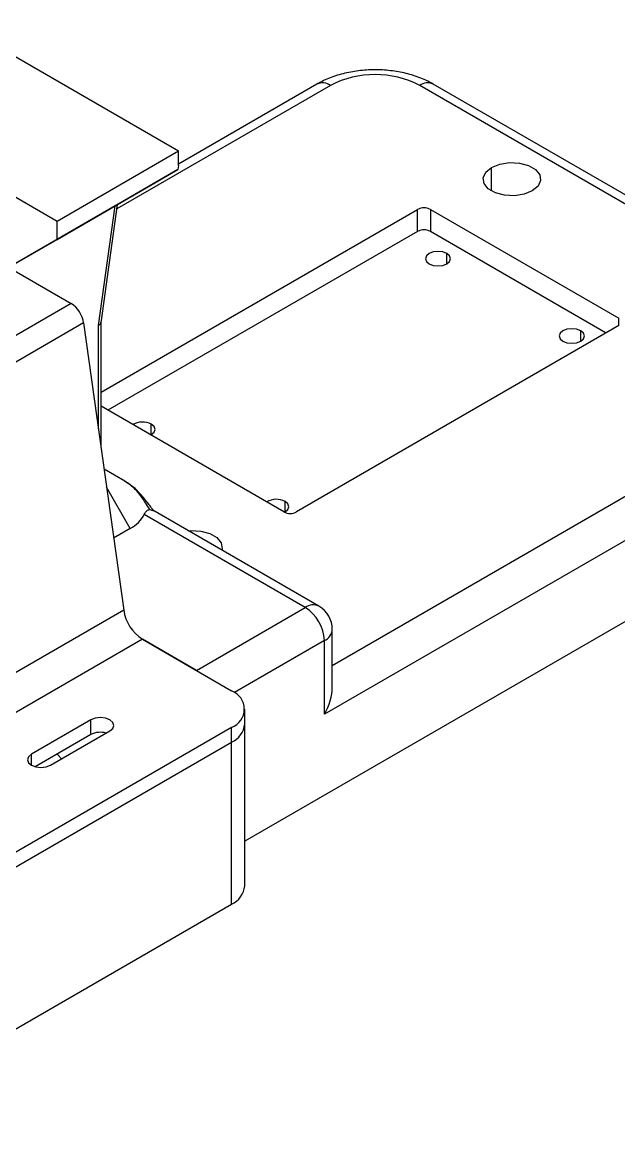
# Model space of a CAD drawing. Header units: millimetres. Extents: x 1167 to 2427, y 18 to 909.
# Drawn here: x 2238.1 to 2304.3, y 583.3 to 705.8 of the extents above; entities that cross this region are included whole.
import ezdxf

# ---------------------------------------------------------------- set-up
doc = ezdxf.new("R2010")
doc.units = ezdxf.units.MM

msp = doc.modelspace()

# ---------------------------------------------------------------- linework, layer by layer
at = {"color": 7, "linetype": 'Continuous', "lineweight": 25}
for p, q in [((2230.665, 705.832), (2255.414, 691.545)), ((2270.793, 698.956), (2255.414, 690.078)), ((2328.113, 672.298), (2282.193, 698.808)), ((2329.613, 672.447), (2283.693, 698.956)), ((2241.937, 683.765), (2255.414, 691.545)), ((2255.414, 689.911), (2255.414, 691.545)), ((2229.65, 690.858), (2241.937, 683.765)), ((2255.412, 689.91), (2255.349, 689.466)), ((2255.412, 689.91), (2255.414, 689.911)), ((2241.937, 681.724), (2255.349, 689.466)), ((2255.349, 689.466), (2248.279, 685.383)), ((2248.393, 685.449), (2237.341, 679.069)), ((2246.534, 672.199), (2248.393, 685.449)), ((2246.82, 672.492), (2248.659, 685.6)), ((2246.827, 664.781), (2281.96, 685.063)), ((2281.96, 682.614), (2281.96, 685.063)), ((2283.374, 685.063), (2304.304, 672.98)), ((2283.374, 685.063), (2283.374, 682.614)), ((2241.937, 681.724), (2241.937, 683.765)), ((2281.96, 682.614), (2247.595, 662.775)), ((2302.89, 671.347), (2283.374, 682.614)), ((2236.563, 678.62), (2241.937, 681.724)), ((2233.942, 680.134), (2243.501, 674.615)), ((2243.501, 674.615), (2193.65, 645.837)), ((2244.894, 672.46), (2195.043, 643.681)), ((2244.894, 672.46), (2249.336, 640.612)), ((2246.827, 658.606), (2246.827, 672.607)), ((2304.304, 672.164), (2268.525, 651.509)), ((2267.11, 651.509), (2246.827, 663.218)), ((2330.234, 662.909), (2271.615, 629.069)), ((2249.448, 654.93), (2247.154, 656.255)), ((2330.234, 653.927), (2262.777, 614.985)), ((2269.494, 640.909), (2251.622, 651.226)), ((2252.222, 651.772), (2252.541, 651.677)), ((2270.994, 641.057), (2252.554, 651.703)), ((2250.069, 649.673), (2248.221, 648.606)), ((2257.402, 633.929), (2269.494, 640.909)), ((2249.336, 640.612), (2199.485, 611.834)), ((2272.494, 632.026), (2272.494, 638.459)), ((2251.426, 637.379), (2201.575, 608.6)), ((2257.402, 633.929), (2251.426, 637.379)), ((2251.426, 637.379), (2261.312, 631.671)), ((2271.615, 629.069), (2271.615, 637.235)), ((2262.777, 627.997), (2262.777, 629.63)), ((2261.312, 627.589), (2218.532, 602.893)), ((2245.689, 628.445), (2239.092, 624.636)), ((2245.689, 626.812), (2245.689, 628.445)), ((2261.312, 625.956), (2261.312, 627.589)), ((2262.777, 610.033), (2262.777, 627.997)), ((2245.689, 626.812), (2239.506, 623.242)), ((2241.213, 623.412), (2247.81, 627.22)), ((2218.532, 601.26), (2261.312, 625.956)), ((2261.312, 607.992), (2261.312, 625.956)), ((2218.532, 583.296), (2261.312, 607.992))]:
    msp.add_line(p, q, dxfattribs=at)
at = {"color": 8, "linetype": 'Continuous', "lineweight": 25}
for p, q in [((2272.293, 698.808), (2248.593, 685.126)), ((2290.162, 687.104), (2290.162, 689.717)), ((2285.212, 679.021), (2285.212, 680.164)), ((2304.304, 672.164), (2304.304, 672.98)), ((2246.534, 660.706), (2246.534, 672.199)), ((2300.062, 670.449), (2300.062, 671.592)), ((2272.494, 634.475), (2328.113, 666.584)), ((2252.403, 660.081), (2252.403, 661.224)), ((2250.069, 649.673), (2247.436, 654.233)), ((2267.252, 651.508), (2267.252, 652.651)), ((2271.615, 637.235), (2261.63, 631.47)), ((2239.092, 623.412), (2239.092, 624.636))]:
    msp.add_line(p, q, dxfattribs=at)
at = {"color": 7, "linetype": 'Continuous', "lineweight": 25, "flags": 128}
for points in [[(2290.162, 689.717), (2291.073, 690.085), (2292.146, 690.251), (2293.253, 690.195), (2294.26, 689.924), (2295.046, 689.47), (2295.516, 688.889), (2295.613, 688.249), (2295.325, 687.63), (2294.688, 687.104)], [(2294.688, 687.104), (2293.777, 686.736), (2292.704, 686.57), (2291.597, 686.626), (2290.589, 686.897), (2289.804, 687.351), (2289.334, 687.932), (2289.237, 688.571), (2289.525, 689.191), (2290.162, 689.717)], [(2285.212, 680.164), (2284.758, 680.34), (2284.222, 680.401), (2283.687, 680.34), (2283.233, 680.164), (2282.929, 679.902), (2282.822, 679.593), (2282.929, 679.284), (2283.233, 679.021)], [(2283.233, 679.021), (2283.687, 678.846), (2284.222, 678.785), (2284.758, 678.846), (2285.212, 679.021), (2285.516, 679.284), (2285.622, 679.593), (2285.516, 679.902), (2285.212, 680.164)], [(2300.062, 671.592), (2299.607, 671.767), (2299.072, 671.829), (2298.536, 671.767), (2298.082, 671.592), (2297.778, 671.33), (2297.672, 671.021), (2297.778, 670.711), (2298.082, 670.449)], [(2298.082, 670.449), (2298.536, 670.274), (2299.072, 670.212), (2299.607, 670.274), (2300.062, 670.449), (2300.365, 670.711), (2300.472, 671.021), (2300.365, 671.33), (2300.062, 671.592)], [(2252.33, 660.042), (2252.403, 660.081), (2252.706, 660.343), (2252.813, 660.652), (2252.706, 660.961), (2252.403, 661.224)], [(2267.183, 651.471), (2267.252, 651.508), (2267.555, 651.771), (2267.662, 652.08), (2267.555, 652.389), (2267.252, 652.651)], [(2256.524, 649.41), (2256.791, 649.43), (2257.898, 649.374), (2258.905, 649.103), (2259.691, 648.65), (2260.161, 648.068), (2260.257, 647.429), (2260.223, 647.275)], [(2247.81, 627.22), (2248.135, 627.501), (2248.249, 627.832), (2248.135, 628.164), (2247.81, 628.445), (2247.323, 628.632), (2246.749, 628.698), (2246.175, 628.632), (2245.689, 628.445)], [(2239.092, 624.636), (2238.766, 624.355), (2238.652, 624.024), (2238.766, 623.692), (2239.092, 623.412), (2239.578, 623.224), (2240.152, 623.158), (2240.726, 623.224), (2241.213, 623.412)], [(2242.418, 624.107), (2242.013, 624.567), (2241.923, 624.638)]]:
    msp.add_lwpolyline(points, dxfattribs=at)
at = {"color": 7, "linetype": 'Continuous', "lineweight": 25}
for centre, radius, start, end in [((2277.243, 689.255), 10.759, 62.60967, 117.39033), ((2282.667, 683.698), 1.537, 62.60967, 117.39033), ((2282.667, 681.249), 1.537, 62.60967, 117.39033), ((2241.802, 671.989), 3.128, 8.65206, 57.09408), ((2251.415, 659.421), 2.056, 61.29582, 121.05789), ((2266.265, 650.848), 2.056, 61.29582, 121.05789), ((2248.361, 652.935), 3.682, 297.64491, 332.34888), ((2267.818, 652.874), 1.537, 242.60967, 297.39033), ((2267.01, 637.025), 4.61, 2.60548, 57.39452), ((2269.494, 638.459), 3, 0, 60.00269), ((2253.975, 641.318), 4.692, 188.65206, 237.09408), ((2260.538, 629.63), 2.183, 290.78342, 69.21658), ((2260.274, 628.247), 2.515, 294.37466, 354.3052), ((2246.759, 624.703), 2.364, 74.3946, 116.92619), ((2260.274, 610.283), 2.515, 294.37466, 354.3052)]:
    msp.add_arc(centre, radius, start, end, dxfattribs=at)
at = {"color": 8, "linetype": 'Continuous', "lineweight": 25}
for centre, start, end in [((2271.414, 697.581), 54.38242, 114.30712), ((2283.071, 697.581), 65.69288, 125.61758), ((2270.373, 639.682), 65.69288, 125.61758), ((2270.992, 638.609), 294.37466, 354.3052)]:
    msp.add_arc(centre, 1.509, start, end, dxfattribs=at)
at = {"color": 7, "linetype": 'Continuous', "lineweight": 25}
msp.add_ellipse((2269.494, 630.294), major_axis=(2.121, 3.674), ratio=0.5773346, start_param=4.7124296, end_param=5.4978278, dxfattribs=at)
for points, knots in [([(2283.693, 698.956), (2283.422, 699.102), (2282.677, 699.505), (2281.318, 700.002), (2279.622, 700.389), (2277.852, 700.564), (2276.063, 700.531), (2274.302, 700.287), (2272.652, 699.837), (2271.502, 699.352), (2270.922, 699.028), (2270.793, 698.956)], [0, 0, 0, 0, 0.07296549, 0.20119818, 0.3291585, 0.45666709, 0.58405054, 0.71208257, 0.8415055, 0.96490998, 1, 1, 1, 1]), ([(2248.393, 685.449), (2248.434, 685.473), (2248.519, 685.522), (2248.607, 685.573), (2248.656, 685.601), (2248.655, 685.601), (2248.655, 685.6)], [0, 0, 0, 0, 0.2483616, 0.5123168, 0.7984349, 1, 1, 1, 1]), ([(2246.534, 672.199), (2246.627, 672.253), (2246.784, 672.344), (2246.795, 672.47), (2246.799, 672.521)], [0, 0, 0, 0, 0.5967987, 1, 1, 1, 1]), ([(2252.694, 651.56), (2252.466, 651.888), (2251.958, 652.618), (2251.105, 653.613), (2250.257, 654.434), (2249.665, 654.772), (2249.438, 654.901)], [0, 0, 0, 0, 0.2492749, 0.5544838, 0.8287654, 1, 1, 1, 1]), ([(2252.222, 651.772), (2252.081, 652.005), (2251.589, 652.818), (2250.747, 654.013), (2249.855, 654.643), (2249.448, 654.93)], [0, 0, 0, 0, 0.1789396, 0.6261128, 1, 1, 1, 1]), ([(2251.622, 651.226), (2251.707, 651.388), (2251.859, 651.68), (2252.11, 651.744), (2252.222, 651.772)], [0, 0, 0, 0, 0.5565283, 1, 1, 1, 1])]:
    msp.add_open_spline(points, degree=3, knots=knots, dxfattribs=at)

doc.saveas('drawing.dxf')
